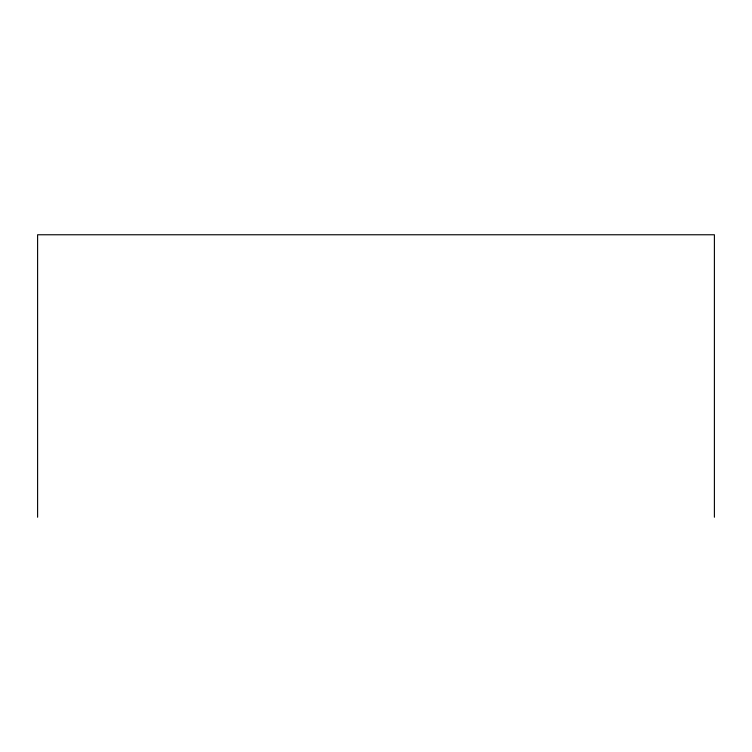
<?xml version="1.0" encoding="UTF-8"?>
<svg xmlns="http://www.w3.org/2000/svg" width="752" height="752" viewBox="0 0 752 752"><rect width="100%" height="100%" fill="white"/><g stroke="black" fill="none" stroke-linecap="round" stroke-linejoin="round"><path stroke-width="1.13" d="M714.4 517.235L714.4 234.765L37.6 234.765L37.6 517.235"/></g></svg>
